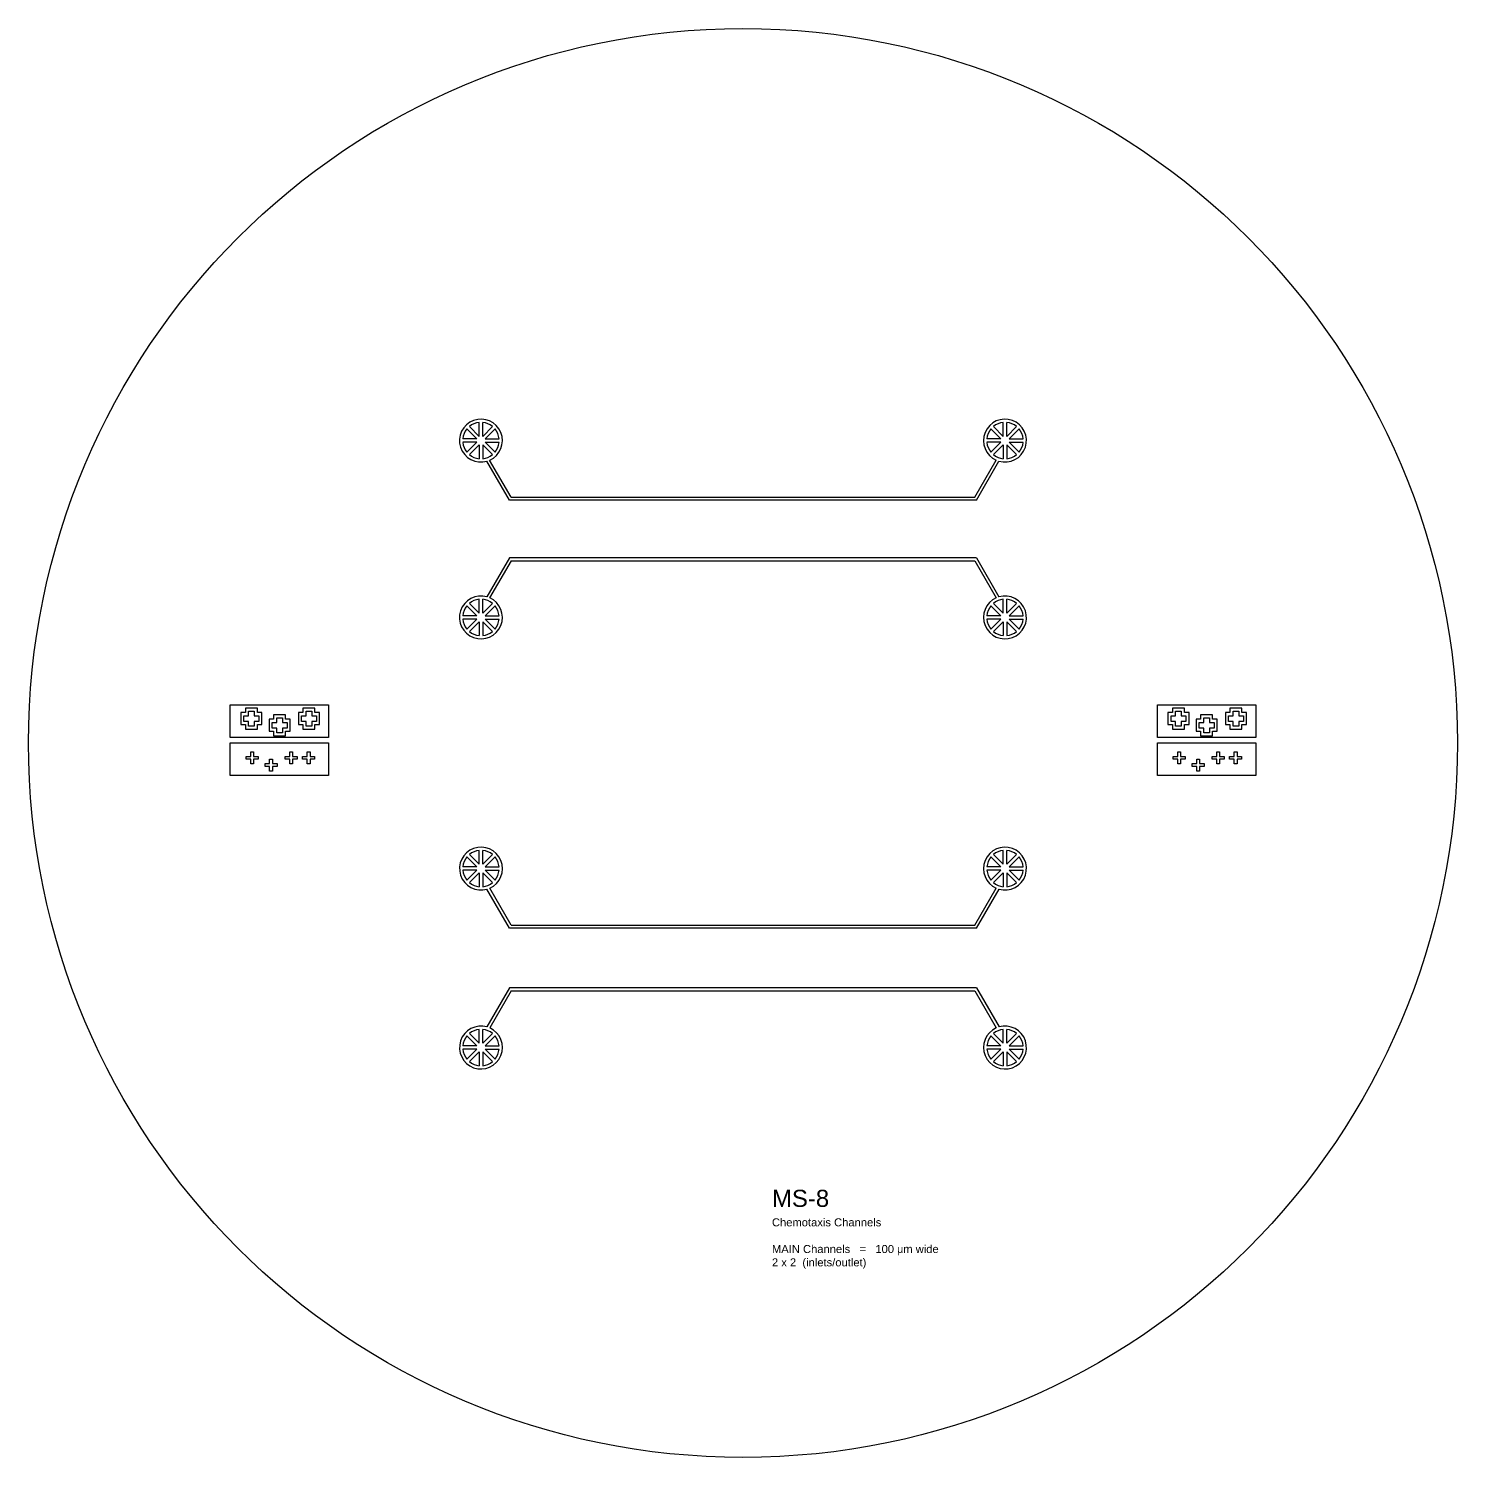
# Model space of a CAD drawing. Header units: millimetres. Extents: x -15719 to 274281, y 25504 to 323346.
# Drawn here: x 64281 to 114281, y 158346 to 208346 of the extents above; entities that cross this region are included whole.
import ezdxf

# ---------------------------------------------------------------- set-up
doc = ezdxf.new("R2010")
doc.units = ezdxf.units.MM
doc.layers.add('CLEAR', color=140, linetype='Continuous')
doc.layers.add('OPAQUE', color=10, linetype='Continuous')
doc.styles.get("Standard").update_dxf_attribs({"font": 'arial.ttf'})

msp = doc.modelspace()

# ---------------------------------------------------------------- linework, layer by layer
at = {"layer": 'CLEAR'}
for p, q in [((81109, 191844), (80321, 193208)), ((81166, 191944), (80416, 193243)), ((97394, 191944), (98144, 193243)), ((97451, 191844), (98239, 193208)), ((97451, 191844), (81109, 191844)), ((81166, 191944), (97394, 191944)), ((81109, 189824), (80321, 188459)), ((81166, 189724), (80416, 188424)), ((97451, 189824), (81109, 189824)), ((81166, 189724), (97394, 189724)), ((97394, 189724), (98144, 188424)), ((97451, 189824), (98239, 188459)), ((81110, 176868), (80322, 178232)), ((81167, 176968), (80417, 178267)), ((97395, 176968), (98145, 178267)), ((97452, 176868), (98240, 178232)), ((97452, 176868), (81110, 176868)), ((81167, 176968), (97395, 176968)), ((81110, 174773), (80322, 173408)), ((81167, 174673), (80417, 173373)), ((97452, 174773), (81110, 174773)), ((81167, 174673), (97395, 174673)), ((97395, 174673), (98145, 173373)), ((97452, 174773), (98240, 173408))]:
    msp.add_line(p, q, dxfattribs=at)
for points in [[(71341, 184676), (74781, 184676), (74781, 183536), (71341, 183536)], [(103781, 184676), (107221, 184676), (107221, 183536), (103781, 183536)], [(72178, 184298), (72338, 184298), (72338, 184098), (72178, 184098), (72178, 183938), (71978, 183938), (71978, 184098), (71818, 184098), (71818, 184298), (71978, 184298), (71978, 184458), (72178, 184458)], [(73166, 184067), (73326, 184067), (73326, 183867), (73166, 183867), (73166, 183707), (72966, 183707), (72966, 183867), (72806, 183867), (72806, 184067), (72966, 184067), (72966, 184227), (73166, 184227)], [(74191, 184298), (74351, 184298), (74351, 184098), (74191, 184098), (74191, 183938), (73991, 183938), (73991, 184098), (73831, 184098), (73831, 184298), (73991, 184298), (73991, 184458), (74191, 184458)], [(104619, 184298), (104779, 184298), (104779, 184098), (104619, 184098), (104619, 183938), (104419, 183938), (104419, 184098), (104259, 184098), (104259, 184298), (104419, 184298), (104419, 184458), (104619, 184458)], [(105606, 184067), (105766, 184067), (105766, 183867), (105606, 183867), (105606, 183707), (105406, 183707), (105406, 183867), (105246, 183867), (105246, 184067), (105406, 184067), (105406, 184227), (105606, 184227)], [(106631, 184298), (106791, 184298), (106791, 184098), (106631, 184098), (106631, 183938), (106431, 183938), (106431, 184098), (106271, 184098), (106271, 184298), (106431, 184298), (106431, 184458), (106631, 184458)], [(71341, 183346), (74781, 183346), (74781, 182205), (71341, 182205)], [(72155, 182876), (72315, 182876), (72315, 182776), (72155, 182776), (72155, 182616), (72055, 182616), (72055, 182776), (71895, 182776), (71895, 182876), (72055, 182876), (72055, 183036), (72155, 183036)], [(73518, 182876), (73678, 182876), (73678, 182776), (73518, 182776), (73518, 182616), (73418, 182616), (73418, 182776), (73258, 182776), (73258, 182876), (73418, 182876), (73418, 183036), (73518, 183036)], [(74129, 182876), (74289, 182876), (74289, 182776), (74129, 182776), (74129, 182616), (74029, 182616), (74029, 182776), (73869, 182776), (73869, 182876), (74029, 182876), (74029, 183036), (74129, 183036)], [(103781, 183346), (107221, 183346), (107221, 182205), (103781, 182205)], [(104595, 182876), (104755, 182876), (104755, 182776), (104595, 182776), (104595, 182616), (104495, 182616), (104495, 182776), (104335, 182776), (104335, 182876), (104495, 182876), (104495, 183036), (104595, 183036)], [(105958, 182876), (106118, 182876), (106118, 182776), (105958, 182776), (105958, 182616), (105858, 182616), (105858, 182776), (105698, 182776), (105698, 182876), (105858, 182876), (105858, 183036), (105958, 183036)], [(106569, 182876), (106729, 182876), (106729, 182776), (106569, 182776), (106569, 182616), (106469, 182616), (106469, 182776), (106309, 182776), (106309, 182876), (106469, 182876), (106469, 183036), (106569, 183036)], [(72817, 182625), (72977, 182625), (72977, 182525), (72817, 182525), (72817, 182365), (72717, 182365), (72717, 182525), (72557, 182525), (72557, 182625), (72717, 182625), (72717, 182785), (72817, 182785)], [(105257, 182625), (105417, 182625), (105417, 182525), (105257, 182525), (105257, 182365), (105157, 182365), (105157, 182525), (104997, 182525), (104997, 182625), (105157, 182625), (105157, 182785), (105257, 182785)]]:
    msp.add_lwpolyline(points, close=True, dxfattribs=at)
for centre, start, end in [((80111, 193928), 294.0069, 286.2467), ((98449, 193928), 253.7533, 245.9931), ((80111, 187739), 73.7533, 65.9931), ((98449, 187739), 114.0069, 106.2467), ((80112, 178952), 294.0069, 286.2467), ((98450, 178952), 253.7533, 245.9931), ((80112, 172688), 73.7533, 65.9931), ((98450, 172688), 114.0069, 106.2467)]:
    msp.add_arc(centre, 750, start, end, dxfattribs=at)
at = {"layer": 'OPAQUE'}
for p, q in [((80050, 194076), (80050, 194563)), ((80172, 194076), (80172, 194563)), ((98388, 194076), (98388, 194563)), ((98510, 194076), (98510, 194563)), ((79963, 193990), (79619, 194334)), ((80050, 194076), (79706, 194420)), ((80172, 194076), (80516, 194420)), ((80259, 193990), (80603, 194334)), ((98301, 193990), (97957, 194334)), ((98388, 194076), (98044, 194420)), ((98510, 194076), (98854, 194420)), ((98597, 193990), (98941, 194334)), ((79963, 193990), (79476, 193990)), ((79963, 193867), (79476, 193867)), ((79963, 193867), (79619, 193523)), ((80050, 193780), (79706, 193436)), ((80050, 193780), (80050, 193294)), ((80172, 193780), (80516, 193436)), ((80172, 193780), (80172, 193294)), ((80259, 193990), (80745, 193990)), ((80259, 193867), (80603, 193523)), ((80259, 193867), (80745, 193867)), ((98301, 193990), (97814, 193990)), ((98301, 193867), (97814, 193867)), ((98301, 193867), (97957, 193523)), ((98388, 193780), (98044, 193436)), ((98388, 193780), (98388, 193294)), ((98510, 193780), (98854, 193436)), ((98510, 193780), (98510, 193294)), ((98597, 193990), (99084, 193990)), ((98597, 193867), (98941, 193523)), ((98597, 193867), (99084, 193867)), ((79963, 187800), (79619, 188144)), ((80050, 187887), (79706, 188231)), ((80050, 187887), (80050, 188373)), ((80172, 187887), (80172, 188373)), ((80172, 187887), (80516, 188231)), ((80259, 187800), (80603, 188144)), ((98301, 187800), (97957, 188144)), ((98388, 187887), (98044, 188231)), ((98388, 187887), (98388, 188373)), ((98510, 187887), (98510, 188373)), ((98510, 187887), (98854, 188231)), ((98597, 187800), (98941, 188144)), ((79963, 187800), (79476, 187800)), ((79963, 187677), (79476, 187677)), ((79963, 187677), (79619, 187333)), ((80050, 187591), (79706, 187247)), ((80050, 187591), (80050, 187104)), ((80172, 187591), (80516, 187247)), ((80172, 187591), (80172, 187104)), ((80259, 187800), (80745, 187800)), ((80259, 187677), (80603, 187333)), ((80259, 187677), (80745, 187677)), ((98301, 187800), (97814, 187800)), ((98301, 187677), (97814, 187677)), ((98301, 187677), (97957, 187333)), ((98388, 187591), (98044, 187247)), ((98388, 187591), (98388, 187104)), ((98510, 187591), (98854, 187247)), ((98510, 187591), (98510, 187104)), ((98597, 187800), (99084, 187800)), ((98597, 187677), (98941, 187333)), ((98597, 187677), (99084, 187677)), ((80051, 179100), (80051, 179587)), ((80173, 179100), (80173, 179587)), ((98389, 179100), (98389, 179587)), ((98511, 179100), (98511, 179587)), ((79964, 179014), (79477, 179014)), ((79964, 179014), (79620, 179358)), ((80051, 179100), (79707, 179444)), ((80173, 179100), (80517, 179444)), ((80260, 179014), (80604, 179358)), ((80260, 179014), (80746, 179014)), ((98302, 179014), (97816, 179014)), ((98302, 179014), (97958, 179358)), ((98389, 179100), (98045, 179444)), ((98511, 179100), (98855, 179444)), ((98598, 179014), (98942, 179358)), ((98598, 179014), (99085, 179014)), ((79964, 178891), (79477, 178891)), ((79964, 178891), (79620, 178547)), ((80051, 178804), (79707, 178460)), ((80051, 178804), (80051, 178318)), ((80173, 178804), (80517, 178460)), ((80173, 178804), (80173, 178318)), ((80260, 178891), (80604, 178547)), ((80260, 178891), (80746, 178891)), ((98302, 178891), (97816, 178891)), ((98302, 178891), (97958, 178547)), ((98389, 178804), (98045, 178460)), ((98389, 178804), (98389, 178318)), ((98511, 178804), (98855, 178460)), ((98511, 178804), (98511, 178318)), ((98598, 178891), (98942, 178547)), ((98598, 178891), (99085, 178891)), ((79964, 172749), (79620, 173093)), ((80051, 172836), (79707, 173180)), ((80051, 172836), (80051, 173322)), ((80173, 172836), (80173, 173322)), ((80173, 172836), (80517, 173180)), ((80260, 172749), (80604, 173093)), ((98302, 172749), (97958, 173093)), ((98389, 172836), (98045, 173180)), ((98389, 172836), (98389, 173322)), ((98511, 172836), (98511, 173322)), ((98511, 172836), (98855, 173180)), ((98598, 172749), (98942, 173093)), ((79964, 172749), (79477, 172749)), ((79964, 172626), (79477, 172626)), ((79964, 172626), (79620, 172282)), ((80051, 172540), (79707, 172196)), ((80051, 172540), (80051, 172053)), ((80173, 172540), (80517, 172196)), ((80173, 172540), (80173, 172053)), ((80260, 172749), (80746, 172749)), ((80260, 172626), (80604, 172282)), ((80260, 172626), (80746, 172626)), ((98302, 172749), (97816, 172749)), ((98302, 172626), (97816, 172626)), ((98302, 172626), (97958, 172282)), ((98389, 172540), (98045, 172196)), ((98389, 172540), (98389, 172053)), ((98511, 172540), (98855, 172196)), ((98511, 172540), (98511, 172053)), ((98598, 172749), (99085, 172749)), ((98598, 172626), (98942, 172282)), ((98598, 172626), (99085, 172626))]:
    msp.add_line(p, q, dxfattribs=at)
for points in [[(71868, 184568), (71868, 184408), (71708, 184408), (71708, 183988), (71868, 183988), (71868, 183828), (72288, 183828), (72288, 183988), (72448, 183988), (72448, 184408), (72288, 184408), (72288, 184568), (71868, 184568)], [(73881, 184568), (73881, 184408), (73721, 184408), (73721, 183988), (73881, 183988), (73881, 183828), (74301, 183828), (74301, 183988), (74461, 183988), (74461, 184408), (74301, 184408), (74301, 184568), (73881, 184568)], [(104309, 184568), (104309, 184408), (104149, 184408), (104149, 183988), (104309, 183988), (104309, 183828), (104729, 183828), (104729, 183988), (104889, 183988), (104889, 184408), (104729, 184408), (104729, 184568), (104309, 184568)], [(106321, 184568), (106321, 184408), (106161, 184408), (106161, 183988), (106321, 183988), (106321, 183828), (106741, 183828), (106741, 183988), (106901, 183988), (106901, 184408), (106741, 184408), (106741, 184568), (106321, 184568)], [(72856, 184337), (72856, 184177), (72696, 184177), (72696, 183757), (72856, 183757), (72856, 183597), (73276, 183597), (73276, 183757), (73436, 183757), (73436, 184177), (73276, 184177), (73276, 184337), (72856, 184337)], [(105296, 184337), (105296, 184177), (105136, 184177), (105136, 183757), (105296, 183757), (105296, 183597), (105716, 183597), (105716, 183757), (105876, 183757), (105876, 184177), (105716, 184177), (105716, 184337), (105296, 184337)]]:
    msp.add_lwpolyline(points, close=True, dxfattribs=at)
msp.add_circle((89281, 183346), 25000, dxfattribs=at)
for centre, start, end in [((80111, 193928), 95.5177, 129.4823), ((80111, 193928), 50.5177, 84.4823), ((98449, 193928), 95.5177, 129.4823), ((98449, 193928), 50.5177, 84.4823), ((80111, 193928), 140.5177, 174.4823), ((80111, 193928), 5.5177, 39.4823), ((98449, 193928), 140.5177, 174.4823), ((98449, 193928), 5.5177, 39.4823), ((80111, 193928), 185.5177, 219.4823), ((80111, 193928), 320.5177, 354.4823), ((98449, 193928), 185.5177, 219.4823), ((98449, 193928), 320.5177, 354.4823), ((80111, 193928), 230.5177, 264.4823), ((80111, 193928), 275.5177, 309.4823), ((98449, 193928), 230.5177, 264.4823), ((98449, 193928), 275.5177, 309.4823), ((80111, 187739), 140.5177, 174.4823), ((80111, 187739), 95.5177, 129.4823), ((80111, 187739), 50.5177, 84.4823), ((80111, 187739), 5.5177, 39.4823), ((98449, 187739), 140.5177, 174.4823), ((98449, 187739), 95.5177, 129.4823), ((98449, 187739), 50.5177, 84.4823), ((98449, 187739), 5.5177, 39.4823), ((80111, 187739), 185.5177, 219.4823), ((80111, 187739), 320.5177, 354.4823), ((98449, 187739), 185.5177, 219.4823), ((98449, 187739), 320.5177, 354.4823), ((80111, 187739), 230.5177, 264.4823), ((80111, 187739), 275.5177, 309.4823), ((98449, 187739), 230.5177, 264.4823), ((98449, 187739), 275.5177, 309.4823), ((80112, 178952), 95.5177, 129.4823), ((80112, 178952), 50.5177, 84.4823), ((98450, 178952), 95.5177, 129.4823), ((98450, 178952), 50.5177, 84.4823), ((80112, 178952), 140.5177, 174.4823), ((80112, 178952), 5.5177, 39.4823), ((98450, 178952), 140.5177, 174.4823), ((98450, 178952), 5.5177, 39.4823), ((80112, 178952), 185.5177, 219.4823), ((80112, 178952), 320.5177, 354.4823), ((98450, 178952), 185.5177, 219.4823), ((98450, 178952), 320.5177, 354.4823), ((80112, 178952), 230.5177, 264.4823), ((80112, 178952), 275.5177, 309.4823), ((98450, 178952), 230.5177, 264.4823), ((98450, 178952), 275.5177, 309.4823), ((80112, 172688), 140.5177, 174.4823), ((80112, 172688), 95.5177, 129.4823), ((80112, 172688), 50.5177, 84.4823), ((80112, 172688), 5.5177, 39.4823), ((98450, 172688), 140.5177, 174.4823), ((98450, 172688), 95.5177, 129.4823), ((98450, 172688), 50.5177, 84.4823), ((98450, 172688), 5.5177, 39.4823), ((80112, 172688), 185.5177, 219.4823), ((80112, 172688), 320.5177, 354.4823), ((98450, 172688), 185.5177, 219.4823), ((98450, 172688), 320.5177, 354.4823), ((80112, 172688), 230.5177, 264.4823), ((80112, 172688), 275.5177, 309.4823), ((98450, 172688), 230.5177, 264.4823), ((98450, 172688), 275.5177, 309.4823)]:
    msp.add_arc(centre, 638, start, end, dxfattribs=at)

# ---------------------------------------------------------------- texts
at = {"layer": 'CLEAR', "insert": (90294, 167712), "char_height": 280, "attachment_point": 1}
msp.add_mtext_dynamic_manual_height_columns('{\\H2.1429x;MS-8\\H0.83333x;\\P}Chemotaxis Channels\\P\\PMAIN Channels   =   100 {\\fSymbol|b0|i0|c2|p18;m}m wide\\P2 x 2  (inlets/outlet)', width=6144.32, gutter_width=5106, heights=[3672], dxfattribs=at)

doc.saveas('drawing.dxf')
